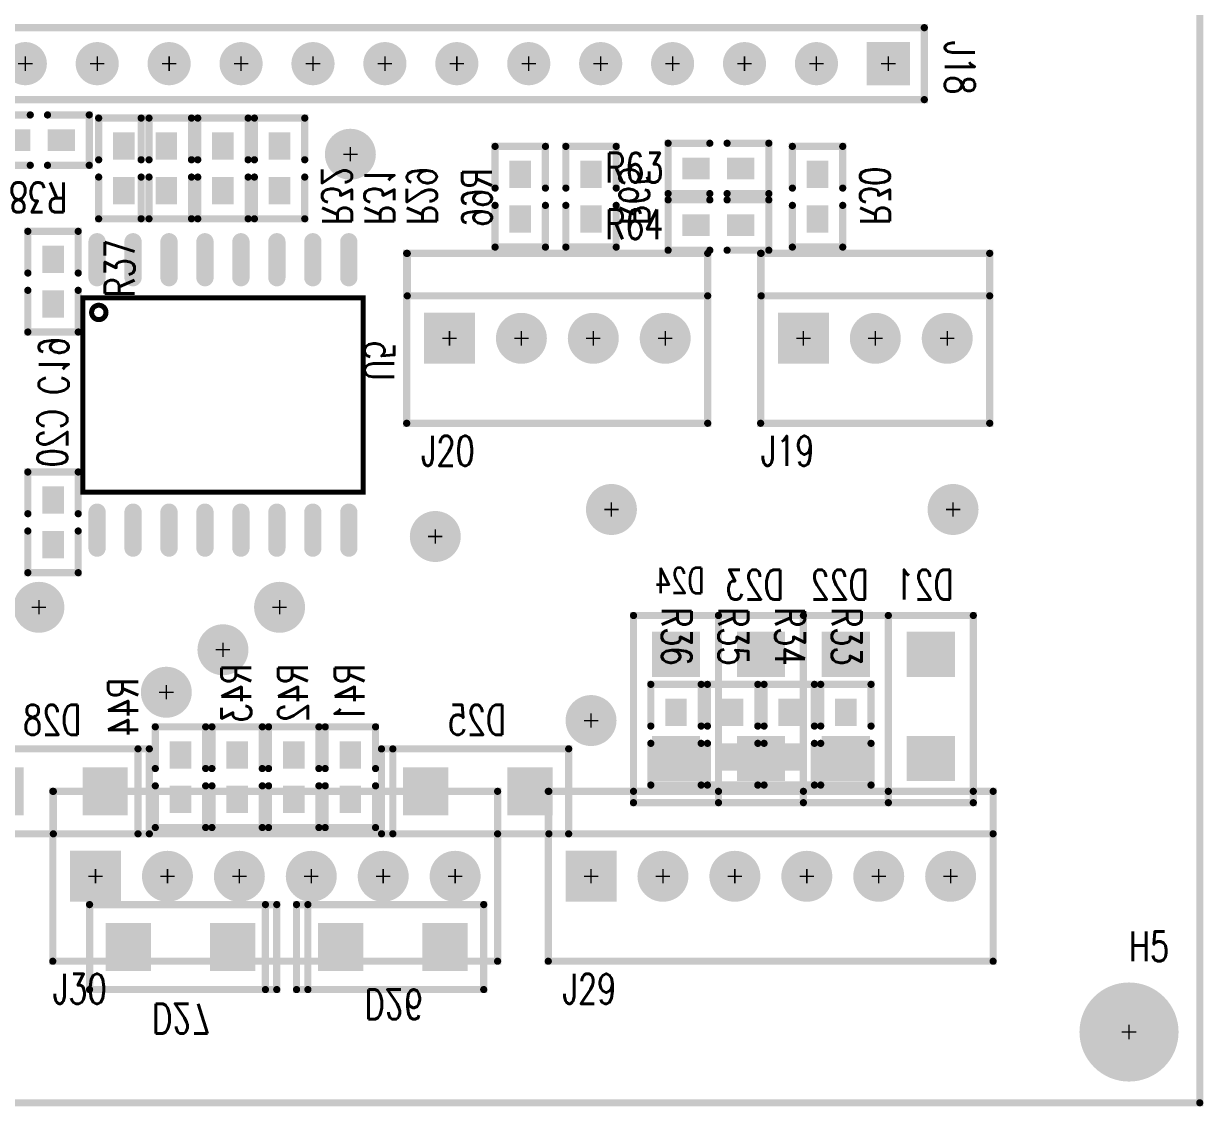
# Model space of a CAD drawing. Extents: x 0 to 130, y 0 to 100.
# Drawn here: x 88.46 to 130.13, y -0.13 to 38.12 of the extents above; entities that cross this region are included whole.
import ezdxf

# ---------------------------------------------------------------- set-up
doc = ezdxf.new("R2010")
doc.units = 0
for name, color, linetype in [('BOARD_OUTLINE_00', 254, 'CONTINUOUS'), ('DRIL_NPLTE_THRU_01', 16, 'CONTINUOUS'), ('DRIL_NPLTE_THRU_02', 176, 'CONTINUOUS'), ('DRIL_PLTE_THRU_01', 16, 'CONTINUOUS'), ('DRIL_PLTE_THRU_02', 176, 'CONTINUOUS'), ('DRIL_SYMBOL', 254, 'CONTINUOUS'), ('PADS_BOT', 5, 'CONTINUOUS'), ('PADS_INNER', 1, 'CONTINUOUS'), ('PADS_TOP', 1, 'CONTINUOUS'), ('PART_BOT_2DLINE_00', 253, 'CONTINUOUS'), ('PART_NAME_01', 254, 'CONTINUOUS'), ('PART_NAME_02', 253, 'CONTINUOUS'), ('PART_TOP_2DLINE_00', 254, 'CONTINUOUS'), ('VIAPTS', 1, 'CONTINUOUS')]:
    doc.layers.add(name, color=color, linetype=linetype)
doc.styles.add('W0$127', font='simplex', dxfattribs={"width": 0.75})
doc.styles.add('W0$25', font='simplex', dxfattribs={"width": 0.75})

# ---------------------------------------------------------------- blocks, each defined once
blk = doc.blocks.new('SMOOTH_0$254')
at = {"const_width": 0.127}
blk.add_lwpolyline([(-0.0635, 0, 1), (0.0635, 0, 1)], format="xyb", close=True, dxfattribs=at)
blk = doc.blocks.new('BOARD_1')
at = {"layer": 'BOARD_OUTLINE_00', "const_width": 0.254}
blk.add_lwpolyline([(-10, 0), (120, 0), (120, 100), (-10, 100)], close=True, dxfattribs=at)
at = {"layer": 'BOARD_OUTLINE_00'}
blk.add_blockref('SMOOTH_0$254', (120, 0), dxfattribs=at)
blk = doc.blocks.new('PART_BODY_TOP_2')
at = {"layer": 'PART_TOP_2DLINE_00', "const_width": 0.254}
blk.add_lwpolyline([(-1.27, 1.27), (46.99, 1.27), (46.99, -1.27), (-1.27, -1.27)], close=True, dxfattribs=at)
at = {"layer": 'PART_TOP_2DLINE_00'}
for p in [(-1.27, 1.27), (46.99, 1.27), (-1.27, -1.27), (46.99, -1.27)]:
    blk.add_blockref('SMOOTH_0$254', p, dxfattribs=at)
blk = doc.blocks.new('DRIL_SYMBOL_0$889')
at = {"layer": 'DRIL_SYMBOL', "const_width": 0.0508}
for points in [[(-0.254, 0), (0.254, 0)], [(0, -0.254), (0, 0.254)]]:
    blk.add_lwpolyline(points, dxfattribs=at)
blk = doc.blocks.new('DRIL_HOLE_0$889')
at = {"const_width": 0.4445}
blk.add_lwpolyline([(-0.22225, 0, 1), (0.22225, 0, 1)], format="xyb", close=True, dxfattribs=at)
blk.add_blockref('DRIL_SYMBOL_0$889', (0, 0))
blk = doc.blocks.new('PAD_0')
at = {"const_width": 0.762}
blk.add_lwpolyline([(0, -0.381, 1), (0, 0.381, 1)], format="xyb", close=True, dxfattribs=at)
blk = doc.blocks.new('PAD_1')
at = {"const_width": 1.524}
blk.add_lwpolyline([(-0.762, 0), (0.762, 0)], dxfattribs=at)
blk = doc.blocks.new('STK_TOP_7')
at = {"layer": 'DRIL_PLTE_THRU_01'}
blk.add_blockref('DRIL_HOLE_0$889', (0, 0), dxfattribs=at)
at = {"layer": 'DRIL_PLTE_THRU_02'}
blk.add_blockref('DRIL_HOLE_0$889', (0, 0), dxfattribs=at)
at = {"layer": 'PADS_BOT'}
blk.add_blockref('PAD_1', (0, 0), dxfattribs=at)
at = {"layer": 'PADS_INNER'}
blk.add_blockref('PAD_0', (0, 0), dxfattribs=at)
at = {"layer": 'PADS_TOP'}
blk.add_blockref('PAD_1', (0, 0), dxfattribs=at)
blk = doc.blocks.new('STK_TOP_6')
at = {"layer": 'DRIL_PLTE_THRU_01'}
blk.add_blockref('DRIL_HOLE_0$889', (0, 0), dxfattribs=at)
at = {"layer": 'DRIL_PLTE_THRU_02'}
blk.add_blockref('DRIL_HOLE_0$889', (0, 0), dxfattribs=at)
at = {"layer": 'PADS_BOT'}
blk.add_blockref('PAD_0', (0, 0), dxfattribs=at)
at = {"layer": 'PADS_INNER'}
blk.add_blockref('PAD_0', (0, 0), dxfattribs=at)
at = {"layer": 'PADS_TOP'}
blk.add_blockref('PAD_0', (0, 0), dxfattribs=at)
blk = doc.blocks.new('SYM_TOP_6')
for name, p in [('PART_BODY_TOP_2', (0, 0)), ('STK_TOP_7', (0, 0)), ('STK_TOP_6', (2.54, 0)), ('STK_TOP_6', (5.08, 0)), ('STK_TOP_6', (7.62, 0)), ('STK_TOP_6', (10.16, 0)), ('STK_TOP_6', (12.7, 0)), ('STK_TOP_6', (15.24, 0)), ('STK_TOP_6', (17.78, 0)), ('STK_TOP_6', (20.32, 0)), ('STK_TOP_6', (22.86, 0)), ('STK_TOP_6', (25.4, 0)), ('STK_TOP_6', (27.94, 0)), ('STK_TOP_6', (30.48, 0)), ('STK_TOP_6', (33.02, 0)), ('STK_TOP_6', (35.56, 0)), ('STK_TOP_6', (38.1, 0)), ('STK_TOP_6', (40.64, 0)), ('STK_TOP_6', (43.18, 0)), ('STK_TOP_6', (45.72, 0))]:
    blk.add_blockref(name, p)
blk = doc.blocks.new('PART_TOP_0')
blk.add_blockref('SYM_TOP_6', (0, 0))
at = {"layer": 'PART_NAME_01', "style": 'W0$25', "width": 0.75}
blk.add_text('J18', height=1.05, rotation=90, dxfattribs=at).set_placement((-2, -0.8))
blk = doc.blocks.new('SMOOTH_0$1778')
at = {"const_width": 0.0889}
blk.add_lwpolyline([(-0.04445, 0, 1), (0.04445, 0, 1)], format="xyb", close=True, dxfattribs=at)
blk = doc.blocks.new('PART_BODY_BOT_5')
at = {"layer": 'PART_BOT_2DLINE_00', "const_width": 0.1778}
blk.add_lwpolyline([(-4.953, -3.429), (4.953, -3.429), (4.953, 3.429), (-4.953, 3.429)], close=True, dxfattribs=at)
blk.add_lwpolyline([(-4.638548, -2.913888, 1), (-4.130548, -2.913888, 1)], format="xyb", close=True, dxfattribs=at)
at = {"layer": 'PART_BOT_2DLINE_00'}
for p in [(-4.953, 3.429), (4.953, 3.429), (-4.953, -3.429), (4.953, -3.429)]:
    blk.add_blockref('SMOOTH_0$1778', p, dxfattribs=at)
blk = doc.blocks.new('DRIL_HOLE_0')
blk.add_lwpolyline([(0, 0, 1), (0, 0, 1)], format="xyb", close=True)
blk = doc.blocks.new('PAD_5')
blk.add_lwpolyline([(0, 0, 1), (0, 0, 1)], format="xyb", close=True)
blk = doc.blocks.new('PAD_19')
at = {"const_width": 0.3048}
blk.add_lwpolyline([(-0.635, -0.1524), (0.635, -0.1524, 1), (0.635, 0.1524), (-0.635, 0.1524, 1)], format="xyb", close=True, dxfattribs=at)
blk = doc.blocks.new('STK_BOT_5')
at = {"layer": 'DRIL_PLTE_THRU_01'}
blk.add_blockref('DRIL_HOLE_0', (0, 0), dxfattribs=at)
at = {"layer": 'DRIL_PLTE_THRU_02'}
blk.add_blockref('DRIL_HOLE_0', (0, 0), dxfattribs=at)
at = {"layer": 'PADS_BOT', "rotation": 90}
blk.add_blockref('PAD_19', (0, 0), dxfattribs=at)
at = {"layer": 'PADS_INNER'}
blk.add_blockref('PAD_5', (0, 0), dxfattribs=at)
at = {"layer": 'PADS_TOP'}
blk.add_blockref('PAD_5', (0, 0), dxfattribs=at)
blk = doc.blocks.new('SYM_BOT_9')
for name, p in [('STK_BOT_5', (-4.445, 4.7752)), ('STK_BOT_5', (-3.175, 4.7752)), ('STK_BOT_5', (-1.905, 4.7752)), ('STK_BOT_5', (-0.635, 4.7752)), ('STK_BOT_5', (0.635, 4.7752)), ('STK_BOT_5', (1.905, 4.7752)), ('STK_BOT_5', (3.175, 4.7752)), ('STK_BOT_5', (4.445, 4.7752)), ('PART_BODY_BOT_5', (0, 0)), ('STK_BOT_5', (-4.445, -4.7752)), ('STK_BOT_5', (-3.175, -4.7752)), ('STK_BOT_5', (-1.905, -4.7752)), ('STK_BOT_5', (-0.635, -4.7752)), ('STK_BOT_5', (0.635, -4.7752)), ('STK_BOT_5', (1.905, -4.7752)), ('STK_BOT_5', (3.175, -4.7752)), ('STK_BOT_5', (4.445, -4.7752))]:
    blk.add_blockref(name, p)
blk = doc.blocks.new('PART_BOT_142')
blk.add_blockref('SYM_BOT_9', (0, 0))
at = {"layer": 'PART_NAME_02', "style": 'W0$25', "width": 0.75}
blk.add_text('U5', height=1.05, rotation=270, dxfattribs=at).set_placement((5, -0.5))
blk = doc.blocks.new('PART_BODY_TOP_35')
at = {"layer": 'PART_TOP_2DLINE_00', "const_width": 0.254}
for points in [[(-1.51, 3), (14.2, 3), (14.2, -3), (-1.51, -3)], [(-1.49, 3), (14.2, 3), (14.2, 1.5), (-1.49, 1.5)]]:
    blk.add_lwpolyline(points, close=True, dxfattribs=at)
at = {"layer": 'PART_TOP_2DLINE_00'}
for p in [(-1.51, 3), (-1.49, 3), (14.2, 3), (14.2, 3), (-1.49, 1.5), (14.2, 1.5), (-1.51, -3), (14.2, -3)]:
    blk.add_blockref('SMOOTH_0$254', p, dxfattribs=at)
blk = doc.blocks.new('DRIL_SYMBOL_1$2')
at = {"layer": 'DRIL_SYMBOL', "const_width": 0.0508}
for points in [[(-0.254, 0), (0.254, 0)], [(0, -0.254), (0, 0.254)]]:
    blk.add_lwpolyline(points, dxfattribs=at)
blk = doc.blocks.new('DRIL_HOLE_1$2')
at = {"const_width": 0.6}
blk.add_lwpolyline([(-0.3, 0, 1), (0.3, 0, 1)], format="xyb", close=True, dxfattribs=at)
blk.add_blockref('DRIL_SYMBOL_1$2', (0, 0))
blk = doc.blocks.new('PAD_3')
at = {"const_width": 0.9}
blk.add_lwpolyline([(0, -0.45, 1), (0, 0.45, 1)], format="xyb", close=True, dxfattribs=at)
blk = doc.blocks.new('PAD_4')
at = {"const_width": 1.8}
blk.add_lwpolyline([(-0.9, 0), (0.9, 0)], dxfattribs=at)
blk = doc.blocks.new('STK_TOP_267')
at = {"layer": 'DRIL_PLTE_THRU_01'}
blk.add_blockref('DRIL_HOLE_1$2', (0, 0), dxfattribs=at)
at = {"layer": 'DRIL_PLTE_THRU_02'}
blk.add_blockref('DRIL_HOLE_1$2', (0, 0), dxfattribs=at)
at = {"layer": 'PADS_BOT'}
blk.add_blockref('PAD_4', (0, 0), dxfattribs=at)
at = {"layer": 'PADS_INNER'}
blk.add_blockref('PAD_3', (0, 0), dxfattribs=at)
at = {"layer": 'PADS_TOP'}
blk.add_blockref('PAD_4', (0, 0), dxfattribs=at)
blk = doc.blocks.new('STK_TOP_266')
at = {"layer": 'DRIL_PLTE_THRU_01'}
blk.add_blockref('DRIL_HOLE_1$2', (0, 0), dxfattribs=at)
at = {"layer": 'DRIL_PLTE_THRU_02'}
blk.add_blockref('DRIL_HOLE_1$2', (0, 0), dxfattribs=at)
at = {"layer": 'PADS_BOT'}
blk.add_blockref('PAD_3', (0, 0), dxfattribs=at)
at = {"layer": 'PADS_INNER'}
blk.add_blockref('PAD_3', (0, 0), dxfattribs=at)
at = {"layer": 'PADS_TOP'}
blk.add_blockref('PAD_3', (0, 0), dxfattribs=at)
blk = doc.blocks.new('SYM_TOP_37')
for name, p in [('PART_BODY_TOP_35', (0, 0)), ('STK_TOP_267', (0, 0)), ('STK_TOP_266', (2.54, 0)), ('STK_TOP_266', (5.08, 0)), ('STK_TOP_266', (7.62, 0)), ('STK_TOP_266', (10.16, 0)), ('STK_TOP_266', (12.7, 0))]:
    blk.add_blockref(name, p)
blk = doc.blocks.new('PART_TOP_148')
blk.add_blockref('SYM_TOP_37', (0, 0))
at = {"layer": 'PART_NAME_02', "style": 'W0$25', "width": 0.75}
blk.add_text('J30', height=1.05, dxfattribs=at).set_placement((-1.5, -4.5))
blk = doc.blocks.new('PART_BODY_BOT_10')
at = {"layer": 'PART_BOT_2DLINE_00', "const_width": 0.254}
blk.add_lwpolyline([(-1.5, 3.4), (-1.5, -3.21), (1.5, -3.21), (1.5, 3.4)], close=True, dxfattribs=at)
blk.add_lwpolyline([(-1.5, 3), (1.5, 3)], dxfattribs=at)
at = {"layer": 'PART_BOT_2DLINE_00'}
for p in [(-1.5, 3.4), (1.5, 3.4), (-1.5, 3), (1.5, 3), (-1.5, -3.21), (1.5, -3.21)]:
    blk.add_blockref('SMOOTH_0$254', p, dxfattribs=at)
blk = doc.blocks.new('PAD_7')
at = {"const_width": 1.6}
blk.add_lwpolyline([(-0.85, 0), (0.85, 0)], dxfattribs=at)
blk = doc.blocks.new('STK_BOT_60')
at = {"layer": 'DRIL_NPLTE_THRU_01'}
blk.add_blockref('DRIL_HOLE_0', (0, 0), dxfattribs=at)
at = {"layer": 'DRIL_NPLTE_THRU_02'}
blk.add_blockref('DRIL_HOLE_0', (0, 0), dxfattribs=at)
at = {"layer": 'PADS_BOT'}
blk.add_blockref('PAD_7', (0, 0), dxfattribs=at)
at = {"layer": 'PADS_INNER'}
blk.add_blockref('PAD_5', (0, 0), dxfattribs=at)
at = {"layer": 'PADS_TOP'}
blk.add_blockref('PAD_5', (0, 0), dxfattribs=at)
blk = doc.blocks.new('SYM_BOT_14')
for name, p in [('PART_BODY_BOT_10', (0, 0)), ('STK_BOT_60', (0, 1.84)), ('STK_BOT_60', (0, -1.84))]:
    blk.add_blockref(name, p)
blk = doc.blocks.new('PART_BOT_149')
blk.add_blockref('SYM_BOT_14', (0, 0))
at = {"layer": 'PART_NAME_02', "style": 'W0$25', "width": 0.75}
blk.add_text('D25', height=1.05, rotation=90, dxfattribs=at).set_placement((-2, -1))
blk = doc.blocks.new('PART_BOT_150')
blk.add_blockref('SYM_BOT_14', (0, 0))
at = {"layer": 'PART_NAME_02', "style": 'W0$25', "width": 0.75}
blk.add_text('D26', height=1.05, rotation=270, dxfattribs=at).set_placement((1.5, 1))
blk = doc.blocks.new('PART_BODY_BOT_9')
at = {"layer": 'PART_BOT_2DLINE_00', "const_width": 0.254}
for points in [[(-0.3048, 0.889), (-1.778, 0.889), (-1.778, -0.889), (-0.3048, -0.889)], [(0.3048, 0.889), (1.778, 0.889), (1.778, -0.889), (0.3048, -0.889)]]:
    blk.add_lwpolyline(points, dxfattribs=at)
at = {"layer": 'PART_BOT_2DLINE_00'}
for p in [(-1.778, 0.889), (-0.3048, 0.889), (0.3048, 0.889), (1.778, 0.889), (-1.778, -0.889), (-0.3048, -0.889), (0.3048, -0.889), (1.778, -0.889)]:
    blk.add_blockref('SMOOTH_0$254', p, dxfattribs=at)
blk = doc.blocks.new('PAD_6')
at = {"const_width": 0.762}
blk.add_lwpolyline([(-0.4826, 0), (0.4826, 0)], dxfattribs=at)
blk = doc.blocks.new('STK_BOT_8')
at = {"layer": 'DRIL_PLTE_THRU_01'}
blk.add_blockref('DRIL_HOLE_0', (0, 0), dxfattribs=at)
at = {"layer": 'DRIL_PLTE_THRU_02'}
blk.add_blockref('DRIL_HOLE_0', (0, 0), dxfattribs=at)
at = {"layer": 'PADS_BOT'}
blk.add_blockref('PAD_6', (0, 0), dxfattribs=at)
at = {"layer": 'PADS_INNER'}
blk.add_blockref('PAD_5', (0, 0), dxfattribs=at)
at = {"layer": 'PADS_TOP'}
blk.add_blockref('PAD_5', (0, 0), dxfattribs=at)
blk = doc.blocks.new('SYM_BOT_13')
for name, p in [('PART_BODY_BOT_9', (0, 0)), ('STK_BOT_8', (-0.7874, 0)), ('STK_BOT_8', (0.7874, 0))]:
    blk.add_blockref(name, p)
blk = doc.blocks.new('PART_BOT_152')
blk.add_blockref('SYM_BOT_13', (0, 0))
at = {"layer": 'PART_NAME_02', "style": 'W0$25', "width": 0.75}
blk.add_text('R29', height=1.05, dxfattribs=at).set_placement((-2, 4.5))
blk = doc.blocks.new('PART_BOT_153')
blk.add_blockref('SYM_BOT_13', (0, 0))
at = {"layer": 'PART_NAME_02', "style": 'W0$25', "width": 0.75}
blk.add_text('R30', height=1.05, dxfattribs=at).set_placement((-1, 1.5))
blk = doc.blocks.new('PART_BOT_154')
blk.add_blockref('SYM_BOT_13', (0, 0))
at = {"layer": 'PART_NAME_02', "style": 'W0$25', "width": 0.75}
blk.add_text('R31', height=1.05, dxfattribs=at).set_placement((-2, 5))
blk = doc.blocks.new('PART_BOT_155')
blk.add_blockref('SYM_BOT_13', (0, 0))
at = {"layer": 'PART_NAME_02', "style": 'W0$25', "width": 0.75}
blk.add_text('R32', height=1.05, dxfattribs=at).set_placement((-2, 5.5))
blk = doc.blocks.new('PART_BOT_156')
blk.add_blockref('SYM_BOT_14', (0, 0))
at = {"layer": 'PART_NAME_02', "style": 'W0$25', "width": 0.75}
blk.add_text('D27', height=1.05, rotation=90, dxfattribs=at).set_placement((-2, -1))
blk = doc.blocks.new('PART_BODY_TOP_9')
at = {"layer": 'PART_TOP_2DLINE_00', "const_width": 0.254}
for points in [[(-0.3048, 0.889), (-1.778, 0.889), (-1.778, -0.889), (-0.3048, -0.889)], [(0.3048, 0.889), (1.778, 0.889), (1.778, -0.889), (0.3048, -0.889)]]:
    blk.add_lwpolyline(points, dxfattribs=at)
at = {"layer": 'PART_TOP_2DLINE_00'}
for p in [(-1.778, 0.889), (-0.3048, 0.889), (0.3048, 0.889), (1.778, 0.889), (-1.778, -0.889), (-0.3048, -0.889), (0.3048, -0.889), (1.778, -0.889)]:
    blk.add_blockref('SMOOTH_0$254', p, dxfattribs=at)
blk = doc.blocks.new('STK_TOP_8')
at = {"layer": 'DRIL_PLTE_THRU_01'}
blk.add_blockref('DRIL_HOLE_0', (0, 0), dxfattribs=at)
at = {"layer": 'DRIL_PLTE_THRU_02'}
blk.add_blockref('DRIL_HOLE_0', (0, 0), dxfattribs=at)
at = {"layer": 'PADS_BOT'}
blk.add_blockref('PAD_5', (0, 0), dxfattribs=at)
at = {"layer": 'PADS_INNER'}
blk.add_blockref('PAD_5', (0, 0), dxfattribs=at)
at = {"layer": 'PADS_TOP'}
blk.add_blockref('PAD_6', (0, 0), dxfattribs=at)
blk = doc.blocks.new('SYM_TOP_13')
for name, p in [('PART_BODY_TOP_9', (0, 0)), ('STK_TOP_8', (-0.7874, 0)), ('STK_TOP_8', (0.7874, 0))]:
    blk.add_blockref(name, p)
blk = doc.blocks.new('PART_TOP_157')
blk.add_blockref('SYM_TOP_13', (0, 0))
at = {"layer": 'PART_NAME_01', "style": 'W0$25', "width": 0.75}
blk.add_text('R33', height=1.05, rotation=180, dxfattribs=at).set_placement((4.5, 0.5))
blk = doc.blocks.new('PART_TOP_158')
blk.add_blockref('SYM_TOP_13', (0, 0))
at = {"layer": 'PART_NAME_01', "style": 'W0$25', "width": 0.75}
blk.add_text('R34', height=1.05, rotation=180, dxfattribs=at).set_placement((4.5, 0.5))
blk = doc.blocks.new('PART_TOP_159')
blk.add_blockref('SYM_TOP_13', (0, 0))
at = {"layer": 'PART_NAME_01', "style": 'W0$25', "width": 0.75}
blk.add_text('R37', height=1.05, dxfattribs=at).set_placement((-4.556, -0.38))
blk = doc.blocks.new('PART_TOP_160')
blk.add_blockref('SYM_TOP_13', (0, 0))
at = {"layer": 'PART_NAME_01', "style": 'W0$25', "width": 0.75}
blk.add_text('R38', height=1.05, rotation=180, dxfattribs=at).set_placement((1, -1.5))
blk = doc.blocks.new('PART_TOP_161')
blk.add_blockref('SYM_TOP_37', (0, 0))
at = {"layer": 'PART_NAME_01', "style": 'W0$25', "width": 0.75}
blk.add_text('J29', height=1.05, dxfattribs=at).set_placement((-1, -4.5))
blk = doc.blocks.new('PART_BOT_162')
blk.add_blockref('SYM_BOT_14', (0, 0))
at = {"layer": 'PART_NAME_02', "style": 'W0$25', "width": 0.75}
blk.add_text('D21', height=1.05, rotation=180, dxfattribs=at).set_placement((0.809998, -3.778))
blk = doc.blocks.new('PART_BOT_163')
blk.add_blockref('SYM_BOT_14', (0, 0))
at = {"layer": 'PART_NAME_02', "style": 'W0$25', "width": 0.75}
blk.add_text('D22', height=1.05, rotation=180, dxfattribs=at).set_placement((0.809998, -3.778))
blk = doc.blocks.new('PART_BOT_164')
blk.add_blockref('SYM_BOT_14', (0, 0))
at = {"layer": 'PART_NAME_02', "style": 'W0$25', "width": 0.75}
blk.add_text('D23', height=1.05, rotation=180, dxfattribs=at).set_placement((0.809998, -3.778))
blk = doc.blocks.new('PART_BOT_165')
blk.add_blockref('SYM_BOT_14', (0, 0))
at = {"layer": 'PART_NAME_02', "style": 'W0$127', "width": 0.75}
blk.add_text('D24', height=0.889, rotation=180, dxfattribs=at).set_placement((1, -4))
blk = doc.blocks.new('PART_BOT_166')
blk.add_blockref('SYM_BOT_14', (0, 0))
at = {"layer": 'PART_NAME_02', "style": 'W0$25', "width": 0.75}
blk.add_text('D28', height=1.05, rotation=270, dxfattribs=at).set_placement((2, 1))
blk = doc.blocks.new('PART_BOT_167')
blk.add_blockref('SYM_BOT_13', (0, 0))
at = {"layer": 'PART_NAME_02', "style": 'W0$25', "width": 0.75}
blk.add_text('R41', height=1.05, rotation=180, dxfattribs=at).set_placement((4, 0.5))
blk = doc.blocks.new('PART_BOT_168')
blk.add_blockref('SYM_BOT_13', (0, 0))
at = {"layer": 'PART_NAME_02', "style": 'W0$25', "width": 0.75}
blk.add_text('R42', height=1.05, rotation=180, dxfattribs=at).set_placement((4, 0.5))
blk = doc.blocks.new('PART_BOT_169')
blk.add_blockref('SYM_BOT_13', (0, 0))
at = {"layer": 'PART_NAME_02', "style": 'W0$25', "width": 0.75}
blk.add_text('R43', height=1.05, rotation=180, dxfattribs=at).set_placement((4, 0.5))
blk = doc.blocks.new('PART_BOT_170')
blk.add_blockref('SYM_BOT_13', (0, 0))
at = {"layer": 'PART_NAME_02', "style": 'W0$25', "width": 0.75}
blk.add_text('R44', height=1.05, rotation=180, dxfattribs=at).set_placement((3.5, -1.5))
blk = doc.blocks.new('PART_TOP_176')
blk.add_blockref('SYM_TOP_13', (0, 0))
at = {"layer": 'PART_NAME_01', "style": 'W0$25', "width": 0.75}
blk.add_text('R35', height=1.05, rotation=180, dxfattribs=at).set_placement((4.5, 0.5))
blk = doc.blocks.new('PART_TOP_178')
blk.add_blockref('SYM_TOP_13', (0, 0))
at = {"layer": 'PART_NAME_01', "style": 'W0$25', "width": 0.75}
blk.add_text('R36', height=1.05, rotation=180, dxfattribs=at).set_placement((4.5, 0.5))
blk = doc.blocks.new('PART_BODY_TOP_30')
at = {"layer": 'PART_TOP_2DLINE_00', "const_width": 0.254}
for points in [[(-1.51, 3), (9.12, 3), (9.12, -3), (-1.51, -3)], [(-1.49, 3), (9.12, 3), (9.12, 1.5), (-1.49, 1.5)]]:
    blk.add_lwpolyline(points, close=True, dxfattribs=at)
at = {"layer": 'PART_TOP_2DLINE_00'}
for p in [(-1.51, 3), (-1.49, 3), (9.12, 3), (9.12, 3), (-1.49, 1.5), (9.12, 1.5), (-1.51, -3), (9.12, -3)]:
    blk.add_blockref('SMOOTH_0$254', p, dxfattribs=at)
blk = doc.blocks.new('SYM_TOP_33')
for name, p in [('PART_BODY_TOP_30', (0, 0)), ('STK_TOP_267', (0, 0)), ('STK_TOP_266', (2.54, 0)), ('STK_TOP_266', (5.08, 0)), ('STK_TOP_266', (7.62, 0))]:
    blk.add_blockref(name, p)
blk = doc.blocks.new('PART_TOP_183')
blk.add_blockref('SYM_TOP_33', (0, 0))
at = {"layer": 'PART_NAME_01', "style": 'W0$25', "width": 0.75}
blk.add_text('J20', height=1.05, dxfattribs=at).set_placement((-1, -4.5))
blk = doc.blocks.new('PART_BOT_184')
blk.add_blockref('SYM_BOT_13', (0, 0))
at = {"layer": 'PART_NAME_02', "style": 'W0$25', "width": 0.75}
blk.add_text('C19', height=1.05, rotation=180, dxfattribs=at).set_placement((4, 0.5))
blk = doc.blocks.new('PART_BOT_185')
blk.add_blockref('SYM_BOT_13', (0, 0))
at = {"layer": 'PART_NAME_02', "style": 'W0$25', "width": 0.75}
blk.add_text('C20', height=1.05, dxfattribs=at).set_placement((-4, -0.5))
blk = doc.blocks.new('PART_TOP_188')
blk.add_blockref('SYM_TOP_13', (0, 0))
at = {"layer": 'PART_NAME_01', "style": 'W0$25', "width": 0.75}
blk.add_text('R63', height=1.05, rotation=180, dxfattribs=at).set_placement((4, 0.5))
blk = doc.blocks.new('PART_TOP_189')
blk.add_blockref('SYM_TOP_13', (0, 0))
at = {"layer": 'PART_NAME_01', "style": 'W0$25', "width": 0.75}
blk.add_text('R64', height=1.05, rotation=180, dxfattribs=at).set_placement((4, 0.5))
blk = doc.blocks.new('PART_BOT_190')
blk.add_blockref('SYM_BOT_13', (0, 0))
at = {"layer": 'PART_NAME_02', "style": 'W0$25', "width": 0.75}
blk.add_text('R65', height=1.05, dxfattribs=at).set_placement((-1, 1))
blk = doc.blocks.new('PART_BOT_191')
blk.add_blockref('SYM_BOT_13', (0, 0))
at = {"layer": 'PART_NAME_02', "style": 'W0$25', "width": 0.75}
blk.add_text('R66', height=1.05, rotation=180, dxfattribs=at).set_placement((1, -1))
blk = doc.blocks.new('PART_BODY_TOP_4')
at = {"layer": 'PART_TOP_2DLINE_00', "const_width": 0.254}
for points in [[(-1.51, 3), (6.58, 3), (6.58, -3), (-1.51, -3)], [(-1.49, 3), (6.58, 3), (6.58, 1.5), (-1.49, 1.5)]]:
    blk.add_lwpolyline(points, close=True, dxfattribs=at)
at = {"layer": 'PART_TOP_2DLINE_00'}
for p in [(-1.51, 3), (-1.49, 3), (6.58, 3), (6.58, 3), (-1.49, 1.5), (6.58, 1.5), (-1.51, -3), (6.58, -3)]:
    blk.add_blockref('SMOOTH_0$254', p, dxfattribs=at)
blk = doc.blocks.new('SYM_TOP_8')
for name, p in [('PART_BODY_TOP_4', (0, 0)), ('STK_TOP_267', (0, 0)), ('STK_TOP_266', (2.54, 0)), ('STK_TOP_266', (5.08, 0))]:
    blk.add_blockref(name, p)
blk = doc.blocks.new('PART_TOP_197')
blk.add_blockref('SYM_TOP_8', (0, 0))
at = {"layer": 'PART_NAME_01', "style": 'W0$25', "width": 0.75}
blk.add_text('J19', height=1.05, dxfattribs=at).set_placement((-1.5, -4.5))
blk = doc.blocks.new('DRIL_SYMBOL_3')
at = {"layer": 'DRIL_SYMBOL', "const_width": 0.0508}
for points in [[(-0.254, 0), (0.254, 0)], [(0, -0.254), (0, 0.254)]]:
    blk.add_lwpolyline(points, dxfattribs=at)
blk = doc.blocks.new('DRIL_HOLE_3')
at = {"const_width": 1.5}
blk.add_lwpolyline([(-0.75, 0, 1), (0.75, 0, 1)], format="xyb", close=True, dxfattribs=at)
blk.add_blockref('DRIL_SYMBOL_3', (0, 0))
blk = doc.blocks.new('PAD_21')
at = {"const_width": 1.75}
blk.add_lwpolyline([(0, -0.875, 1), (0, 0.875, 1)], format="xyb", close=True, dxfattribs=at)
blk = doc.blocks.new('STK_TOP_432')
at = {"layer": 'DRIL_PLTE_THRU_01'}
blk.add_blockref('DRIL_HOLE_3', (0, 0), dxfattribs=at)
at = {"layer": 'DRIL_PLTE_THRU_02'}
blk.add_blockref('DRIL_HOLE_3', (0, 0), dxfattribs=at)
at = {"layer": 'PADS_BOT'}
blk.add_blockref('PAD_21', (0, 0), dxfattribs=at)
at = {"layer": 'PADS_INNER'}
blk.add_blockref('PAD_21', (0, 0), dxfattribs=at)
at = {"layer": 'PADS_TOP'}
blk.add_blockref('PAD_21', (0, 0), dxfattribs=at)
blk = doc.blocks.new('SYM_TOP_38')
blk.add_blockref('STK_TOP_432', (0, 0))
blk = doc.blocks.new('PART_TOP_202')
blk.add_blockref('SYM_TOP_38', (0, 0))
at = {"layer": 'PART_NAME_01', "style": 'W0$25', "width": 0.75}
blk.add_text('H5', height=1.05, dxfattribs=at).set_placement((0, 2.5))
blk = doc.blocks.new('PAD_23')
at = {"const_width": 0.6985}
blk.add_lwpolyline([(0, -0.34925, 1), (0, 0.34925, 1)], format="xyb", close=True, dxfattribs=at)
blk = doc.blocks.new('STK_TOP_427')
at = {"layer": 'DRIL_PLTE_THRU_01'}
blk.add_blockref('DRIL_HOLE_1$2', (0, 0), dxfattribs=at)
at = {"layer": 'DRIL_PLTE_THRU_02'}
blk.add_blockref('DRIL_HOLE_1$2', (0, 0), dxfattribs=at)
at = {"layer": 'PADS_BOT'}
blk.add_blockref('PAD_3', (0, 0), dxfattribs=at)
at = {"layer": 'PADS_INNER'}
blk.add_blockref('PAD_23', (0, 0), dxfattribs=at)
at = {"layer": 'PADS_TOP'}
blk.add_blockref('PAD_3', (0, 0), dxfattribs=at)
blk = doc.blocks.new('SYM_TOP_4')
blk.add_blockref('STK_TOP_427', (0, 0))

msp = doc.modelspace()

# ---------------------------------------------------------------- block references
for name, p in [('BOARD_1', (10, 0)), ('PART_TOP_160', (89, 34)), ('PART_TOP_183', (103.5, 27)), ('PART_TOP_197', (116, 27)), ('PART_TOP_148', (91, 8)), ('PART_TOP_161', (108.5, 8)), ('PART_TOP_202', (127.5, 2.5))]:
    msp.add_blockref(name, p)
for name, p, rotation in [('PART_TOP_0', (119, 36.7), 180), ('PART_TOP_159', (92, 33), 90), ('PART_TOP_188', (113, 33), 180), ('PART_TOP_189', (113, 31), 180), ('PART_TOP_178', (111.5, 13), 90), ('PART_TOP_176', (113.5, 13), 90), ('PART_TOP_158', (115.5, 13), 90), ('PART_TOP_157', (117.5, 13), 90)]:
    msp.add_blockref(name, p, dxfattribs=dict(rotation=rotation))
at = {"xscale": -1}
for name, p, rotation in [('PART_BOT_155', (93.5, 33), -90), ('PART_BOT_154', (95.5, 33), -90), ('PART_BOT_152', (97.5, 33), -90), ('PART_BOT_191', (106, 32), -90), ('PART_BOT_190', (108.5, 32), -90), ('PART_BOT_153', (116.5, 32), -90), ('PART_BOT_184', (89.5, 29), -270), ('PART_BOT_142', (95.5, 25), -180), ('PART_BOT_185', (89.5, 20.5), -270), ('PART_BOT_165', (111.5, 14), -180), ('PART_BOT_164', (114.5, 14), -180), ('PART_BOT_163', (117.5, 14), -180), ('PART_BOT_162', (120.5, 14), -180), ('PART_BOT_169', (96, 11.5), -90), ('PART_BOT_168', (98, 11.5), -90), ('PART_BOT_167', (100, 11.5), -90), ('PART_BOT_170', (94, 11.5), -90), ('PART_BOT_166', (89.5, 11), -90), ('PART_BOT_149', (104.5, 11), -270), ('PART_BOT_156', (94, 5.5), -90), ('PART_BOT_150', (101.5, 5.5), -270)]:
    msp.add_blockref(name, p, dxfattribs=dict(at, rotation=rotation))
at = {"layer": 'VIAPTS'}
for p in [(100, 33.5), (109.22, 20.955), (121.285, 20.955), (103, 20), (89, 17.5), (97.5, 17.5), (95.5, 16), (93.5, 14.5), (108.5, 13.5)]:
    msp.add_blockref('SYM_TOP_4', p, dxfattribs=at)

doc.saveas('drawing.dxf')
